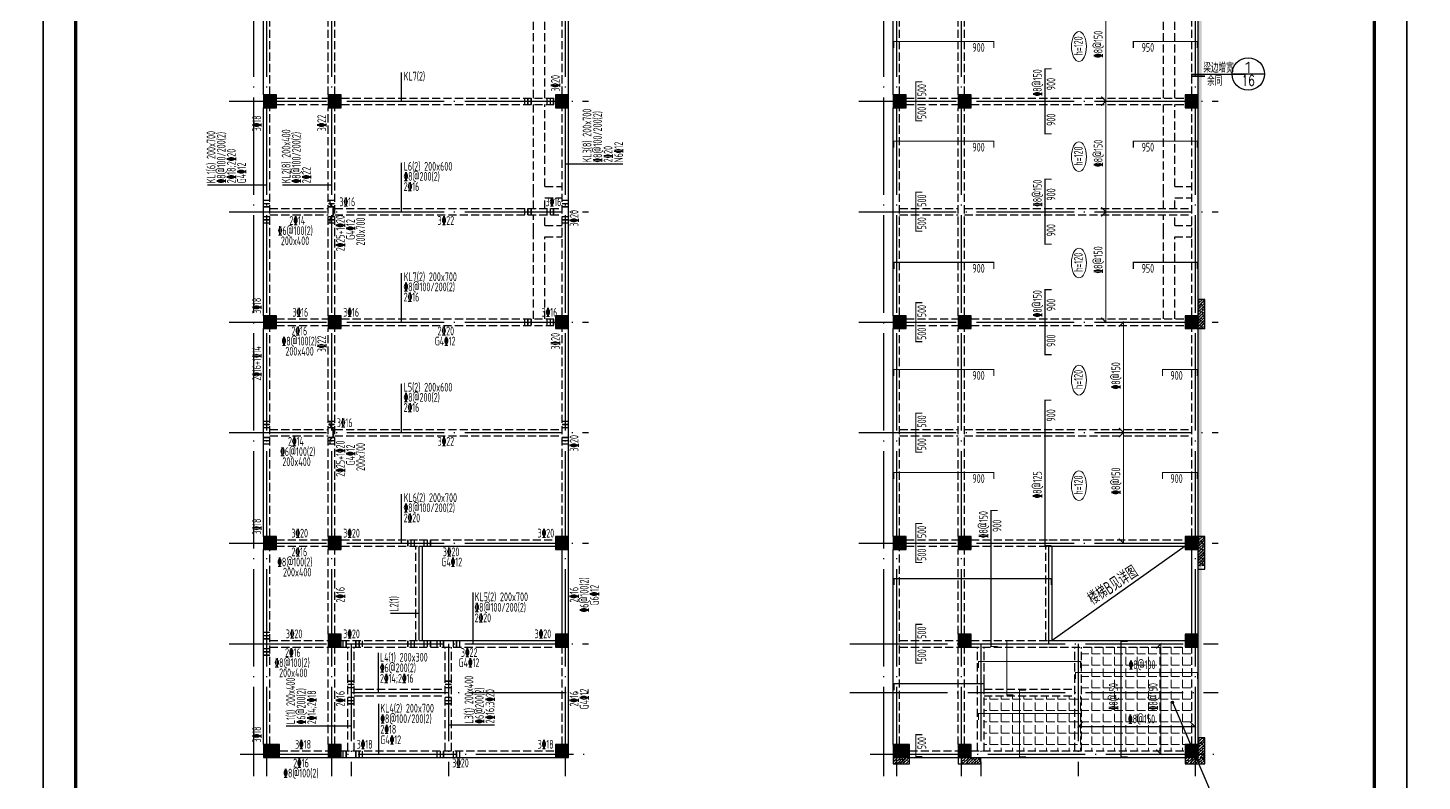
# Model space of a CAD drawing. Extents: x 2506385 to 2810062, y -487803 to -193521.
# Drawn here: x 2683587 to 2726537, y -425201 to -402015 of the extents above; entities that cross this region are included whole.
import ezdxf
from ezdxf.enums import TextEntityAlignment as Align

# ---------------------------------------------------------------- set-up
doc = ezdxf.new("R2010")
doc.units = 0
doc.header["$LTSCALE"] = 1000
doc.header["$MEASUREMENT"] = 0
doc.linetypes.add('DASH', pattern=[0.35, 0.25, -0.1])
doc.linetypes.add('DOTE', pattern=[2.42, 2, -0.2, 0.02, -0.2])
for name, color, linetype in [('$dl$', 255, 'Continuous'), ('DIM_IDEN', 3, 'Continuous'), ('DOTE', 252, 'DOTE'), ('PUB_TITLE', 4, 'Continuous'), ('WALL', 30, 'Continuous'), ('文字', 7, 'Continuous'), ('柱', 2, 'Continuous'), ('柱涂实', 54, 'Continuous'), ('梁', 4, 'Continuous'), ('梁原位标注', 7, 'Continuous'), ('梁原位标注竖向', 7, 'Continuous'), ('梁虚线', 134, 'DASH'), ('梁集中标注', 2, 'Continuous'), ('梁集中标注竖向', 2, 'Continuous'), ('楼板正筋文字', 7, 'Continuous'), ('楼板正筋钢筋', 24, 'Continuous'), ('楼板负筋文字', 7, 'Continuous'), ('楼板负筋标注', 94, 'Continuous'), ('楼板负筋钢筋', 1, 'Continuous'), ('次梁吊筋', 1, 'Continuous'), ('次梁箍筋', 1, 'Continuous'), ('零厚板', 7, 'Continuous')]:
    doc.layers.add(name, color=color, linetype=linetype)
doc.layers.add('Z-详图标注', color=3, linetype='Continuous', lineweight=18)
doc.layers.add('查找字符', color=1, linetype='ByLayer', lineweight=18)
doc.styles.add('_TCH_LABEL', font='COMPLEX', dxfattribs={"bigfont": 'GBCBIG'})
doc.styles.get("Standard").update_dxf_attribs({"font": 'TSSDENG', "width": 0.7, "bigfont": 'TSSDCHN'})
doc.styles.add('tssd', font='tssdeng.shx', dxfattribs={"width": 0.7, "height": 3, "bigfont": '1hztxt.shx'})

msp = doc.modelspace()

# ---------------------------------------------------------------- hatches: boundary and pattern name
at = {"layer": '$dl$'}
h = msp.add_hatch(color=256, dxfattribs=at)
edge = h.paths.add_edge_path()
edge.add_arc((2718843.5, -422775), 38.3, 0, 360)
at = {"layer": 'Z-详图标注'}
h = msp.add_hatch(dxfattribs=at)
h.set_pattern_fill('钢筋混凝土', color=252, scale=25)
h.set_pattern_definition([(45, (-22284.757, 0), (-44.1941738, 44.1941738), []), (50, (-22284.76, 0), (179.315046, -15.688034), [18.75, -206.25]), (355, (-22284.76, 0), (-34.687833, 188.048033), [15, -165]), (100.4514, (-22269.81, -1.3), (144.627345, 172.359886), [15.935047, -175.285528]), (46.1842, (-22284.76, 50), (266.810262, -41.379754), [28.125, -309.375]), (96.6356, (-22262.52, 46.55), (233.665676, 243.529468), [23.902572, -262.92825]), (351.1842, (-22284.76, 50), (233.665486, 243.52965), [22.5, -247.5]), (21, (-22259.76, 37.5), (149.226763, -100.654723), [18.75, -206.25]), (326, (-22259.76, 37.5), (60.828833, 181.287511), [15, -165]), (71.4514, (-22247.32, 29.11), (210.055657, 80.632624), [15.935047, -175.285528]), (37.5, (-22284.757, 0), (3.0399638, 83.2234635), [0, -163, 0, -167.5, 0, -165.625]), (7.5, (-22284.76, 0), (65.7673844, 98.602928), [0, -95.5, 0, -159.25, 0, -63.125]), (327.5, (-22340.507, 0), (133.455609, -5.638718), [0, -62.5, 0, -195, 0, -258.75]), (317.5, (-22365.51, 0), (145.7965423, 25.0262456), [0, -81.25, 0, -129.5, 0, -183.75])])
h.paths.add_polyline_path([(2710241.4, -424673.2), (2710741.4, -424673.2), (2710741.4, -424473.2), (2710241.4, -424473.2)])
at = {"layer": '查找字符', "linetype": 'ByBlock'}
h = msp.add_hatch(dxfattribs=at)
h.set_pattern_fill('钢筋混凝土', color=252, scale=25)
h.set_pattern_definition([(45, (0, 0), (-44.1941738, 44.1941738), []), (50, (0, 0), (179.315046, -15.688034), [18.75, -206.25]), (355, (0, 0), (-34.687833, 188.048033), [15, -165]), (100.4514, (14.94, -1.3), (144.627345, 172.359886), [15.935047, -175.285528]), (46.1842, (0, 50), (266.810262, -41.379754), [28.125, -309.375]), (96.6356, (22.23, 46.55), (233.665676, 243.529468), [23.902572, -262.92825]), (351.1842, (0, 50), (233.665486, 243.52965), [22.5, -247.5]), (21, (25, 37.5), (149.226763, -100.654723), [18.75, -206.25]), (326, (25, 37.5), (60.828833, 181.287511), [15, -165]), (71.4514, (37.44, 29.11), (210.055657, 80.632624), [15.935047, -175.285528]), (37.5, (0, 0), (3.0399638, 83.2234635), [0, -163, 0, -167.5, 0, -165.625]), (7.5, (0, 0), (65.7673844, 98.602928), [0, -95.5, 0, -159.25, 0, -63.125]), (327.5, (-55.75, 0), (133.455609, -5.638718), [0, -62.5, 0, -195, 0, -258.75]), (317.5, (-80.75, 0), (145.7965423, 25.0262456), [0, -81.25, 0, -129.5, 0, -183.75])])
h.paths.add_polyline_path([(2719641.4, -423873.2), (2719741.4, -423873.2), (2719741.4, -388123.2), (2719641.4, -388123.2)])
h = msp.add_hatch(dxfattribs=at)
h.set_pattern_fill('钢筋混凝土', color=252, scale=25)
h.set_pattern_definition([(45, (41521.187, -23400), (-44.1941738, 44.1941738), []), (50, (41521.19, -23400), (179.315046, -15.688034), [18.75, -206.25]), (355, (41521.19, -23400), (-34.687833, 188.048033), [15, -165]), (100.4514, (41536.13, -23401.31), (144.627345, 172.359886), [15.935047, -175.285528]), (46.1842, (41521.19, -23350), (266.810262, -41.379754), [28.125, -309.375]), (96.6356, (41543.42, -23353.45), (233.665676, 243.529468), [23.902572, -262.92825]), (351.1842, (41521.2, -23350), (233.665486, 243.52965), [22.5, -247.5]), (21, (41546.19, -23362.5), (149.226763, -100.654723), [18.75, -206.25]), (326, (41546.19, -23362.5), (60.828833, 181.287511), [15, -165]), (71.4514, (41558.62, -23370.89), (210.055657, 80.632624), [15.935047, -175.285528]), (37.5, (41521.19, -23400), (3.0399638, 83.2234635), [0, -163, 0, -167.5, 0, -165.625]), (7.5, (41521.19, -23400), (65.7673844, 98.602928), [0, -95.5, 0, -159.25, 0, -63.125]), (327.5, (41465.44, -23400), (133.455609, -5.638718), [0, -62.5, 0, -195, 0, -258.75]), (317.5, (41440.44, -23400), (145.7965423, 25.0262456), [0, -81.25, 0, -129.5, 0, -183.75])])
h.paths.add_polyline_path([(2719641.4, -411273.2), (2719841.4, -411273.2), (2719841.4, -410373.2), (2719641.4, -410373.2)])
h = msp.add_hatch(dxfattribs=at)
h.set_pattern_fill('钢筋混凝土', color=252, scale=25)
h.set_pattern_definition([(45, (41521.187, -30700), (-44.1941738, 44.1941738), []), (50, (41521.19, -30700), (179.315046, -15.688034), [18.75, -206.25]), (355, (41521.19, -30700), (-34.687833, 188.048033), [15, -165]), (100.4514, (41536.13, -30701.31), (144.627345, 172.359886), [15.935047, -175.285528]), (46.1842, (41521.19, -30650), (266.810262, -41.379754), [28.125, -309.375]), (96.6356, (41543.42, -30653.45), (233.665676, 243.529468), [23.902572, -262.92825]), (351.1842, (41521.2, -30650), (233.665486, 243.52965), [22.5, -247.5]), (21, (41546.19, -30662.5), (149.226763, -100.654723), [18.75, -206.25]), (326, (41546.19, -30662.5), (60.828833, 181.287511), [15, -165]), (71.4514, (41558.62, -30670.89), (210.055657, 80.632624), [15.935047, -175.285528]), (37.5, (41521.19, -30700), (3.0399638, 83.2234635), [0, -163, 0, -167.5, 0, -165.625]), (7.5, (41521.19, -30700), (65.7673844, 98.602928), [0, -95.5, 0, -159.25, 0, -63.125]), (327.5, (41465.44, -30700), (133.455609, -5.638718), [0, -62.5, 0, -195, 0, -258.75]), (317.5, (41440.44, -30700), (145.7965423, 25.0262456), [0, -81.25, 0, -129.5, 0, -183.75])])
h.paths.add_polyline_path([(2719641.4, -418573.2), (2719841.4, -418573.2), (2719841.4, -417673.2), (2719641.4, -417673.2)])
at = {"layer": '查找字符'}
h = msp.add_hatch(dxfattribs=at)
h.set_pattern_fill('ANGLE', color=252, scale=100, style=0)
h.set_pattern_definition([(0, (61715.24, 74300), (0, 349.25), [254, -95.25]), (90, (61715.24, 74300), (-349.25, 2e-14), [254, -95.25])])
h.paths.add_polyline_path([(2716041.4, -421073.2), (2716041.4, -422573.2), (2713041.4, -422573.2), (2713041.4, -424273.2), (2719441.4, -424273.2), (2719441.4, -421073.2)])
at = {"layer": '查找字符', "linetype": 'ByBlock'}
h = msp.add_hatch(dxfattribs=at)
h.set_pattern_fill('钢筋混凝土', color=252, scale=25)
h.set_pattern_definition([(45, (41521.187, -36900), (-44.1941738, 44.1941738), []), (50, (41521.19, -36900), (179.315046, -15.688034), [18.75, -206.25]), (355, (41521.19, -36900), (-34.687833, 188.048033), [15, -165]), (100.4514, (41536.13, -36901.31), (144.627345, 172.359886), [15.935047, -175.285528]), (46.1842, (41521.19, -36850), (266.810262, -41.379754), [28.125, -309.375]), (96.6356, (41543.42, -36853.45), (233.665676, 243.529468), [23.902572, -262.92825]), (351.1842, (41521.2, -36850), (233.665486, 243.52965), [22.5, -247.5]), (21, (41546.19, -36862.5), (149.226763, -100.654723), [18.75, -206.25]), (326, (41546.19, -36862.5), (60.828833, 181.287511), [15, -165]), (71.4514, (41558.62, -36870.89), (210.055657, 80.632624), [15.935047, -175.285528]), (37.5, (41521.19, -36900), (3.0399638, 83.2234635), [0, -163, 0, -167.5, 0, -165.625]), (7.5, (41521.19, -36900), (65.7673844, 98.602928), [0, -95.5, 0, -159.25, 0, -63.125]), (327.5, (41465.44, -36900), (133.455609, -5.638718), [0, -62.5, 0, -195, 0, -258.75]), (317.5, (41440.44, -36900), (145.7965423, 25.0262456), [0, -81.25, 0, -129.5, 0, -183.75])])
h.paths.add_polyline_path([(2719641.4, -424473.2), (2719841.4, -424473.2), (2719841.4, -423873.2), (2719641.4, -423873.2)])
h = msp.add_hatch(dxfattribs=at)
h.set_pattern_fill('钢筋混凝土', color=252, scale=25)
h.set_pattern_definition([(45, (34621.287, 0), (-44.1941738, 44.1941738), []), (50, (34621.29, 0), (179.315046, -15.688034), [18.75, -206.25]), (355, (34621.29, 0), (-34.687833, 188.048033), [15, -165]), (100.4514, (34636.23, -1.3), (144.627345, 172.359886), [15.935047, -175.285528]), (46.1842, (34621.29, 50), (266.810262, -41.379754), [28.125, -309.375]), (96.6356, (34643.52, 46.55), (233.665676, 243.529468), [23.902572, -262.92825]), (351.1842, (34621.3, 50), (233.665486, 243.52965), [22.5, -247.5]), (21, (34646.29, 37.5), (149.226763, -100.654723), [18.75, -206.25]), (326, (34646.29, 37.5), (60.828833, 181.287511), [15, -165]), (71.4514, (34658.72, 29.11), (210.055657, 80.632624), [15.935047, -175.285528]), (37.5, (34621.29, 0), (3.0399638, 83.2234635), [0, -163, 0, -167.5, 0, -165.625]), (7.5, (34621.29, 0), (65.7673844, 98.602928), [0, -95.5, 0, -159.25, 0, -63.125]), (327.5, (34565.54, 0), (133.455609, -5.638718), [0, -62.5, 0, -195, 0, -258.75]), (317.5, (34540.54, 0), (145.7965423, 25.0262456), [0, -81.25, 0, -129.5, 0, -183.75])])
h.paths.add_polyline_path([(2712341.5, -424673.2), (2712941.5, -424673.2), (2712941.5, -424473.2), (2712341.5, -424473.2)])
h = msp.add_hatch(dxfattribs=at)
h.set_pattern_fill('钢筋混凝土', color=252, scale=25)
h.set_pattern_definition([(45, (41521.187, 0), (-44.1941738, 44.1941738), []), (50, (41521.19, 0), (179.315046, -15.688034), [18.75, -206.25]), (355, (41521.19, 0), (-34.687833, 188.048033), [15, -165]), (100.4514, (41536.13, -1.3), (144.627345, 172.359886), [15.935047, -175.285528]), (46.1842, (41521.19, 50), (266.810262, -41.379754), [28.125, -309.375]), (96.6356, (41543.42, 46.55), (233.665676, 243.529468), [23.902572, -262.92825]), (351.1842, (41521.2, 50), (233.665486, 243.52965), [22.5, -247.5]), (21, (41546.19, 37.5), (149.226763, -100.654723), [18.75, -206.25]), (326, (41546.19, 37.5), (60.828833, 181.287511), [15, -165]), (71.4514, (41558.62, 29.11), (210.055657, 80.632624), [15.935047, -175.285528]), (37.5, (41521.19, 0), (3.0399638, 83.2234635), [0, -163, 0, -167.5, 0, -165.625]), (7.5, (41521.19, 0), (65.7673844, 98.602928), [0, -95.5, 0, -159.25, 0, -63.125]), (327.5, (41465.44, 0), (133.455609, -5.638718), [0, -62.5, 0, -195, 0, -258.75]), (317.5, (41440.44, 0), (145.7965423, 25.0262456), [0, -81.25, 0, -129.5, 0, -183.75])])
h.paths.add_polyline_path([(2719241.4, -424673.2), (2719841.4, -424673.2), (2719841.4, -424473.2), (2719241.4, -424473.2)])

# ---------------------------------------------------------------- linework, layer by layer
at = {"layer": '$dl$'}
msp.add_line((2718843.5, -422775), (2720161.8, -425855.6), dxfattribs=at)
msp.add_circle((2718843.5, -422775), 38.3, dxfattribs=at)
at = {"layer": 'DIM_IDEN', "linetype": 'ByBlock'}
for p, q in [((2719424.7, -403433.7), (2721098.5, -403433.7)), ((2721680.6, -403433.7), (2720680.6, -403433.7))]:
    msp.add_line(p, q, dxfattribs=at)
at = {"layer": 'DIM_IDEN', "linetype": 'ByBlock', "const_width": 50}
msp.add_lwpolyline([(2719431.4, -403502.9), (2719849.2, -403502.9)], dxfattribs=at)
at = {"layer": 'DIM_IDEN', "linetype": 'ByBlock'}
msp.add_circle((2721180.6, -403433.7), 500, dxfattribs=at)
at = {"layer": 'DOTE', "ltscale": 1.5}
for p, q in [((2690541, -382373.2), (2690541, -425046)), ((2690941, -382373.2), (2690941, -425046)), ((2692941, -382373.2), (2692941, -425046)), ((2700141, -382373.2), (2700141, -425046)), ((2709941.4, -382373.2), (2709941.4, -425046)), ((2710341.4, -382373.2), (2710341.4, -425046)), ((2712341.4, -382373.2), (2712341.4, -425046)), ((2719541.4, -382373.2), (2719541.4, -425046)), ((2689783.3, -404273.2), (2700855.4, -404273.2)), ((2709183.8, -404273.2), (2720255.9, -404273.2)), ((2689783.3, -407673.2), (2700855.4, -407673.2)), ((2709183.8, -407673.2), (2720255.9, -407673.2)), ((2689783.3, -411073.2), (2700855.4, -411073.2)), ((2709183.8, -411073.2), (2720255.9, -411073.2)), ((2689783.3, -414473.2), (2700855.4, -414473.2)), ((2709183.8, -414473.2), (2720255.9, -414473.2)), ((2689783.3, -417873.2), (2700855.4, -417873.2)), ((2709183.8, -417873.2), (2720255.9, -417873.2)), ((2715041.4, -420973.2), (2715041.4, -417873.2)), ((2695641, -420873.2), (2695641, -417973.2)), ((2689783.3, -420973.2), (2700855.4, -420973.2)), ((2693541, -420973.2), (2693541, -425046)), ((2696541, -420973.2), (2696541, -425046)), ((2708910.9, -420973.2), (2720255.9, -420973.2)), ((2712941.4, -420973.2), (2712941.4, -425046)), ((2715941.4, -420973.2), (2715941.4, -425046)), ((2693541, -422473.2), (2700855.4, -422473.2)), ((2708910.9, -422473.2), (2720255.9, -422473.2)), ((2690130.2, -424373.2), (2700855.4, -424373.2)), ((2709530.6, -424373.2), (2720255.9, -424373.2))]:
    msp.add_line(p, q, dxfattribs=at)
at = {"layer": 'PUB_TITLE', "linetype": 'ByBlock'}
for points in [[(2642061.7, -375738.7), (2642061.7, -450038.7), (2684061.7, -450038.7), (2684061.7, -375738.7)], [(2684061.7, -375738.7), (2684061.7, -450038.7), (2726061.7, -450038.7), (2726061.7, -375738.7)], [(2726061.7, -375738.7), (2726061.7, -450038.7), (2768061.7, -450038.7), (2768061.7, -375738.7)]]:
    msp.add_lwpolyline(points, close=True, dxfattribs=at)
at = {"layer": 'PUB_TITLE', "linetype": 'ByBlock', "const_width": 100}
msp.add_lwpolyline([(2685061.7, -378238.7), (2685061.7, -449038.7), (2725061.7, -449038.7), (2725061.7, -378238.7)], close=True, dxfattribs=at)
at = {"layer": 'WALL', "linetype": 'ByBlock'}
for points in [[(2719641.4, -411273.2), (2719841.4, -411273.2), (2719841.4, -410373.2), (2719641.4, -410373.2)], [(2719641.4, -418673.2), (2719841.4, -418673.2), (2719841.4, -417673.2), (2719641.4, -417673.2)], [(2719241.4, -424473.2), (2719241.4, -424673.2), (2719841.4, -424673.2), (2719841.4, -423873.2), (2719641.4, -423873.2)], [(2710241.4, -424473.2), (2710241.4, -424673.2), (2710741.4, -424673.2), (2710741.4, -424473.2)], [(2712241.4, -424473.2), (2712241.4, -424673.2), (2712941.5, -424673.2), (2712941.5, -424473.2)]]:
    msp.add_lwpolyline(points, dxfattribs=at)
at = {"layer": '查找字符', "color": 2}
for centre in [(2715964.5, -402590.1), (2715964.5, -405979), (2715964.5, -409251.8), (2715964.5, -412856.6), (2715964.5, -416106.7)]:
    msp.add_ellipse(centre, major_axis=(0, 460.2), ratio=0.5021207, dxfattribs=at)
at = {"layer": '柱'}
for points in [[(2691241, -404473.2), (2691241, -404073.2), (2690841, -404073.2), (2690841, -404473.2)], [(2693241, -404473.2), (2693241, -404073.2), (2692841, -404073.2), (2692841, -404473.2)], [(2700241, -404473.2), (2700241, -404073.2), (2699841, -404073.2), (2699841, -404473.2)], [(2710641.4, -404473.2), (2710641.4, -404073.2), (2710241.4, -404073.2), (2710241.4, -404473.2)], [(2712641.4, -404473.2), (2712641.4, -404073.2), (2712241.4, -404073.2), (2712241.4, -404473.2)], [(2719641.4, -404473.2), (2719641.4, -404073.2), (2719241.4, -404073.2), (2719241.4, -404473.2)], [(2691241, -411273.2), (2691241, -410873.2), (2690841, -410873.2), (2690841, -411273.2)], [(2693241, -411273.2), (2693241, -410873.2), (2692841, -410873.2), (2692841, -411273.2)], [(2700241, -411273.2), (2700241, -410873.2), (2699841, -410873.2), (2699841, -411273.2)], [(2710641.4, -411273.2), (2710641.4, -410873.2), (2710241.4, -410873.2), (2710241.4, -411273.2)], [(2712641.4, -411273.2), (2712641.4, -410873.2), (2712241.4, -410873.2), (2712241.4, -411273.2)], [(2719641.4, -411273.2), (2719641.4, -410873.2), (2719241.4, -410873.2), (2719241.4, -411273.2)], [(2691241, -418073.2), (2691241, -417673.2), (2690841, -417673.2), (2690841, -418073.2)], [(2693241, -418073.2), (2693241, -417673.2), (2692841, -417673.2), (2692841, -418073.2)], [(2700241, -418073.2), (2700241, -417673.2), (2699841, -417673.2), (2699841, -418073.2)], [(2710641.4, -418073.2), (2710641.4, -417673.2), (2710241.4, -417673.2), (2710241.4, -418073.2)], [(2712641.4, -418073.2), (2712641.4, -417673.2), (2712241.4, -417673.2), (2712241.4, -418073.2)], [(2719641.4, -418073.2), (2719641.4, -417673.2), (2719241.4, -417673.2), (2719241.4, -418073.2)], [(2693241, -421073.2), (2693241, -420673.2), (2692841, -420673.2), (2692841, -421073.2)], [(2700241, -421073.2), (2700241, -420673.2), (2699841, -420673.2), (2699841, -421073.2)], [(2712641.4, -421073.2), (2712641.4, -420673.2), (2712241.4, -420673.2), (2712241.4, -421073.2)], [(2719641.4, -421073.2), (2719641.4, -420673.2), (2719241.4, -420673.2), (2719241.4, -421073.2)], [(2691341, -424473.2), (2691341, -424073.2), (2690841, -424073.2), (2690841, -424473.2)], [(2693241, -424473.2), (2693241, -424073.2), (2692841, -424073.2), (2692841, -424473.2)], [(2700241, -424473.2), (2700241, -424073.2), (2699841, -424073.2), (2699841, -424473.2)], [(2710741.4, -424473.2), (2710741.4, -424073.2), (2710241.4, -424073.2), (2710241.4, -424473.2)], [(2712641.4, -424473.2), (2712641.4, -424073.2), (2712241.4, -424073.2), (2712241.4, -424473.2)], [(2719641.4, -424473.2), (2719641.4, -424073.2), (2719241.4, -424073.2), (2719241.4, -424473.2)]]:
    msp.add_lwpolyline(points, close=True, dxfattribs=at)
at = {"layer": '柱涂实'}
for points in [[(2691241, -404473.2), (2691241, -404073.2), (2690841, -404473.2), (2690841, -404073.2)], [(2693241, -404473.2), (2693241, -404073.2), (2692841, -404473.2), (2692841, -404073.2)], [(2700241, -404473.2), (2700241, -404073.2), (2699841, -404473.2), (2699841, -404073.2)], [(2710641.4, -404473.2), (2710641.4, -404073.2), (2710241.4, -404473.2), (2710241.4, -404073.2)], [(2712641.4, -404473.2), (2712641.4, -404073.2), (2712241.4, -404473.2), (2712241.4, -404073.2)], [(2719641.4, -404473.2), (2719641.4, -404073.2), (2719241.4, -404473.2), (2719241.4, -404073.2)], [(2691241, -411273.2), (2691241, -410873.2), (2690841, -411273.2), (2690841, -410873.2)], [(2693241, -411273.2), (2693241, -410873.2), (2692841, -411273.2), (2692841, -410873.2)], [(2700241, -411273.2), (2700241, -410873.2), (2699841, -411273.2), (2699841, -410873.2)], [(2710641.4, -411273.2), (2710641.4, -410873.2), (2710241.4, -411273.2), (2710241.4, -410873.2)], [(2712641.4, -411273.2), (2712641.4, -410873.2), (2712241.4, -411273.2), (2712241.4, -410873.2)], [(2719641.4, -411273.2), (2719641.4, -410873.2), (2719241.4, -411273.2), (2719241.4, -410873.2)], [(2691241, -418073.2), (2691241, -417673.2), (2690841, -418073.2), (2690841, -417673.2)], [(2693241, -418073.2), (2693241, -417673.2), (2692841, -418073.2), (2692841, -417673.2)], [(2700241, -418073.2), (2700241, -417673.2), (2699841, -418073.2), (2699841, -417673.2)], [(2710641.4, -418073.2), (2710641.4, -417673.2), (2710241.4, -418073.2), (2710241.4, -417673.2)], [(2712641.4, -418073.2), (2712641.4, -417673.2), (2712241.4, -418073.2), (2712241.4, -417673.2)], [(2719641.4, -418073.2), (2719641.4, -417673.2), (2719241.4, -418073.2), (2719241.4, -417673.2)], [(2693241, -421073.2), (2693241, -420673.2), (2692841, -421073.2), (2692841, -420673.2)], [(2700241, -421073.2), (2700241, -420673.2), (2699841, -421073.2), (2699841, -420673.2)], [(2712641.4, -421073.2), (2712641.4, -420673.2), (2712241.4, -421073.2), (2712241.4, -420673.2)], [(2719641.4, -421073.2), (2719641.4, -420673.2), (2719241.4, -421073.2), (2719241.4, -420673.2)], [(2691341, -424473.2), (2691341, -424073.2), (2690841, -424473.2), (2690841, -424073.2)], [(2693241, -424473.2), (2693241, -424073.2), (2692841, -424473.2), (2692841, -424073.2)], [(2700241, -424473.2), (2700241, -424073.2), (2699841, -424473.2), (2699841, -424073.2)], [(2710741.4, -424473.2), (2710741.4, -424073.2), (2710241.4, -424473.2), (2710241.4, -424073.2)], [(2712641.4, -424473.2), (2712641.4, -424073.2), (2712241.4, -424473.2), (2712241.4, -424073.2)], [(2719641.4, -424473.2), (2719641.4, -424073.2), (2719241.4, -424473.2), (2719241.4, -424073.2)]]:
    msp.add_solid(points, dxfattribs=at)
at = {"layer": '梁'}
for p, q in [((2690841, -404073.2), (2690841, -397673.2)), ((2700241, -404073.2), (2700241, -397673.2)), ((2710241.4, -404073.2), (2710241.4, -397673.2)), ((2719641.4, -404073.2), (2719641.4, -397673.2)), ((2690841, -410873.2), (2690841, -404473.2)), ((2700241, -410873.2), (2700241, -404473.2)), ((2710241.4, -410873.2), (2710241.4, -404473.2)), ((2719641.4, -410873.2), (2719641.4, -404473.2)), ((2690841, -417673.2), (2690841, -411273.2)), ((2700241, -417673.2), (2700241, -411273.2)), ((2710241.4, -417673.2), (2710241.4, -411273.2)), ((2719641.4, -417673.2), (2719641.4, -411273.2)), ((2690841, -424073.2), (2690841, -418073.2)), ((2695641, -417973.2), (2699841, -417973.2)), ((2695741, -420873.2), (2695741, -417973.2)), ((2700041, -420673.2), (2700041, -418073.2)), ((2700241, -420673.2), (2700241, -418073.2)), ((2710241.4, -424073.2), (2710241.4, -418073.2)), ((2715041.4, -417973.2), (2719241.4, -417973.2)), ((2715141.4, -420873.2), (2715141.4, -417973.2)), ((2719441.4, -420673.2), (2719441.4, -418073.2)), ((2719641.4, -420673.2), (2719641.4, -418073.2)), ((2695641, -420873.2), (2699841, -420873.2)), ((2715041.4, -420873.2), (2719241.4, -420873.2)), ((2700241, -424073.2), (2700241, -421073.2)), ((2719641.4, -424073.2), (2719641.4, -421073.2)), ((2691341, -424473.2), (2692841, -424473.2)), ((2693241, -424473.2), (2699841, -424473.2)), ((2710741.4, -424473.2), (2712241.4, -424473.2)), ((2712641.4, -424473.2), (2719241.4, -424473.2))]:
    msp.add_line(p, q, dxfattribs=at)
at = {"layer": '梁虚线'}
for p, q in [((2691041, -404073.2), (2691041, -397673.2)), ((2692841, -404073.2), (2692841, -397673.2)), ((2693041, -404073.2), (2693041, -397673.2)), ((2700041, -404073.2), (2700041, -397673.2)), ((2710441.4, -404073.2), (2710441.4, -397673.2)), ((2712241.4, -404073.2), (2712241.4, -397673.2)), ((2712441.4, -404073.2), (2712441.4, -397673.2)), ((2719441.4, -404073.2), (2719441.4, -397673.2)), ((2691041, -410873.2), (2691041, -404473.2)), ((2691241, -404173.2), (2692841, -404173.2)), ((2691241, -404373.2), (2692841, -404373.2)), ((2692841, -410873.2), (2692841, -404473.2)), ((2693041, -410873.2), (2693041, -404473.2)), ((2693241, -404173.2), (2699841, -404173.2)), ((2693241, -404373.2), (2699841, -404373.2)), ((2700041, -410873.2), (2700041, -404473.2)), ((2710441.4, -410873.2), (2710441.4, -404473.2)), ((2710641.4, -404173.2), (2712241.4, -404173.2)), ((2710641.4, -404373.2), (2712241.4, -404373.2)), ((2712241.4, -410873.2), (2712241.4, -404473.2)), ((2712441.4, -410873.2), (2712441.4, -404473.2)), ((2712641.4, -404173.2), (2719241.4, -404173.2)), ((2712641.4, -404373.2), (2719241.4, -404373.2)), ((2719441.4, -410873.2), (2719441.4, -404473.2)), ((2691041, -407573.2), (2692841, -407573.2)), ((2693041, -407573.2), (2700041, -407573.2)), ((2710441.4, -407573.2), (2712241.4, -407573.2)), ((2712441.4, -407573.2), (2719441.4, -407573.2)), ((2691041, -407773.2), (2692841, -407773.2)), ((2693041, -407773.2), (2700041, -407773.2)), ((2710441.4, -407773.2), (2712241.4, -407773.2)), ((2712441.4, -407773.2), (2719441.4, -407773.2)), ((2691241, -410973.2), (2692841, -410973.2)), ((2693241, -410973.2), (2699841, -410973.2)), ((2710641.4, -410973.2), (2712241.4, -410973.2)), ((2712641.4, -410973.2), (2719241.4, -410973.2)), ((2691041, -417673.2), (2691041, -411273.2)), ((2691241, -411173.2), (2692841, -411173.2)), ((2692841, -417673.2), (2692841, -411273.2)), ((2693041, -417673.2), (2693041, -411273.2)), ((2693241, -411173.2), (2699841, -411173.2)), ((2700041, -417673.2), (2700041, -411273.2)), ((2710441.4, -417673.2), (2710441.4, -411273.2)), ((2710641.4, -411173.2), (2712241.4, -411173.2)), ((2712241.4, -417673.2), (2712241.4, -411273.2)), ((2712441.4, -417673.2), (2712441.4, -411273.2)), ((2712641.4, -411173.2), (2719241.4, -411173.2)), ((2719441.4, -417673.2), (2719441.4, -411273.2)), ((2691041, -414373.2), (2692841, -414373.2)), ((2693041, -414373.2), (2700041, -414373.2)), ((2710441.4, -414373.2), (2712241.4, -414373.2)), ((2712441.4, -414373.2), (2719441.4, -414373.2)), ((2691041, -414573.2), (2692841, -414573.2)), ((2693041, -414573.2), (2700041, -414573.2)), ((2710441.4, -414573.2), (2712241.4, -414573.2)), ((2712441.4, -414573.2), (2719441.4, -414573.2)), ((2691241, -417773.2), (2692841, -417773.2)), ((2693241, -417773.2), (2695641, -417773.2)), ((2695641, -417773.2), (2699841, -417773.2)), ((2710641.4, -417773.2), (2712241.4, -417773.2)), ((2712641.4, -417773.2), (2715041.4, -417773.2)), ((2715041.4, -417773.2), (2719241.4, -417773.2)), ((2691041, -424073.2), (2691041, -418073.2)), ((2691241, -417973.2), (2692841, -417973.2)), ((2692841, -420673.2), (2692841, -418073.2)), ((2693041, -420673.2), (2693041, -418073.2)), ((2693241, -417973.2), (2695641, -417973.2)), ((2695541, -420873.2), (2695541, -417973.2)), ((2710441.4, -424073.2), (2710441.4, -418073.2)), ((2710641.4, -417973.2), (2712241.4, -417973.2)), ((2712241.4, -420673.2), (2712241.4, -418073.2)), ((2712441.4, -420673.2), (2712441.4, -418073.2)), ((2712641.4, -417973.2), (2715041.4, -417973.2)), ((2714941.4, -420873.2), (2714941.4, -417973.2)), ((2691041, -420873.2), (2692841, -420873.2)), ((2693241, -420873.2), (2695641, -420873.2)), ((2710441.4, -420873.2), (2712241.4, -420873.2)), ((2712641.4, -420873.2), (2715041.4, -420873.2)), ((2691041, -421073.2), (2692841, -421073.2)), ((2692841, -424073.2), (2692841, -421073.2)), ((2693041, -424073.2), (2693041, -421073.2)), ((2693241, -421073.2), (2695641, -421073.2)), ((2693441, -424273.2), (2693441, -421073.2)), ((2693641, -424273.2), (2693641, -421073.2)), ((2695641, -421073.2), (2699841, -421073.2)), ((2696441, -424273.2), (2696441, -421073.2)), ((2696641, -424273.2), (2696641, -421073.2)), ((2700041, -424073.2), (2700041, -421073.2)), ((2710441.4, -421073.2), (2712241.4, -421073.2)), ((2712241.4, -424073.2), (2712241.4, -421073.2)), ((2712441.4, -424073.2), (2712441.4, -421073.2)), ((2712641.4, -421073.2), (2715041.4, -421073.2)), ((2712841.4, -424273.2), (2712841.4, -421073.2)), ((2713041.4, -424273.2), (2713041.4, -421073.2)), ((2715041.4, -421073.2), (2719241.4, -421073.2)), ((2715841.4, -424273.2), (2715841.4, -421073.2)), ((2716041.4, -424273.2), (2716041.4, -421073.2)), ((2719441.4, -424073.2), (2719441.4, -421073.2)), ((2693641, -422373.2), (2696441, -422373.2)), ((2693641, -422573.2), (2696441, -422573.2)), ((2713041.4, -422373.2), (2715841.4, -422373.2)), ((2713041.4, -422573.2), (2715841.4, -422573.2)), ((2691341, -424273.2), (2692841, -424273.2)), ((2693241, -424273.2), (2699841, -424273.2)), ((2710741.4, -424273.2), (2712241.4, -424273.2)), ((2712641.4, -424273.2), (2719241.4, -424273.2))]:
    msp.add_line(p, q, dxfattribs=at)
at = {"layer": '梁虚线', "color": 5}
for p, q in [((2699166, -404173.2), (2699166, -401473.2)), ((2718566.4, -404173.2), (2718566.4, -401473.2)), ((2699516, -404173.2), (2699516, -401648.2)), ((2718916.4, -404173.2), (2718916.4, -401648.2)), ((2699166, -407073.2), (2699166, -404373.2)), ((2699516, -406898.2), (2699516, -404373.2)), ((2718566.4, -407073.2), (2718566.4, -404373.2)), ((2718916.4, -406898.2), (2718916.4, -404373.2)), ((2699166, -407573.2), (2699166, -407073.2)), ((2699516, -406898.2), (2700041, -406898.2)), ((2718566.4, -407573.2), (2718566.4, -407073.2)), ((2718916.4, -406898.2), (2719441.4, -406898.2)), ((2699516, -407573.2), (2699516, -407248.2)), ((2699516, -407248.2), (2700041, -407248.2)), ((2718916.4, -407573.2), (2718916.4, -407248.2)), ((2718916.4, -407248.2), (2719441.4, -407248.2)), ((2699166, -408273.2), (2699166, -407773.2)), ((2699516, -408098.2), (2699516, -407773.2)), ((2718566.4, -408273.2), (2718566.4, -407773.2)), ((2718916.4, -408098.2), (2718916.4, -407773.2)), ((2699166, -410973.2), (2699166, -408273.2)), ((2699516, -408098.2), (2700041, -408098.2)), ((2699516, -410973.2), (2699516, -408448.2)), ((2699516, -408448.2), (2700041, -408448.2)), ((2718566.4, -410973.2), (2718566.4, -408273.2)), ((2718916.4, -408098.2), (2719441.4, -408098.2)), ((2718916.4, -410973.2), (2718916.4, -408448.2)), ((2718916.4, -408448.2), (2719441.4, -408448.2))]:
    msp.add_line(p, q, dxfattribs=at)
at = {"layer": '梁集中标注'}
for p, q in [((2695101, -404273.2), (2695101, -403392)), ((2695101, -407673.2), (2695101, -406167)), ((2695101, -411073.2), (2695101, -409567)), ((2695101, -414473.2), (2695101, -412967)), ((2695101, -417873.2), (2695101, -416367)), ((2697295, -419392.3), (2697295, -420973.2)), ((2694379.4, -421254), (2694379.4, -422473.2)), ((2694391.9, -422821.8), (2694391.9, -424373.2))]:
    msp.add_line(p, q, dxfattribs=at)
at = {"layer": '梁集中标注竖向'}
for p, q in [((2701918.7, -406209.1), (2700141, -406209.1)), ((2690941, -406859.7), (2689122.2, -406859.7)), ((2692941, -406859.7), (2691434.7, -406859.7)), ((2695641, -420043.2), (2694759.7, -420043.2)), ((2697956, -423483.1), (2696541, -423483.1)), ((2691545, -423503.2), (2693541, -423503.2))]:
    msp.add_line(p, q, dxfattribs=at)
at = {"layer": '楼板正筋钢筋', "const_width": 35}
for points in [[(2716652, -404131.8), (2716793.4, -404273.2), (2716793.4, -400873.2), (2716652, -401014.6)], [(2716652, -407531.8), (2716793.4, -407673.2), (2716793.4, -404273.2), (2716652, -404414.6)], [(2716652, -410931.8), (2716793.4, -411073.2), (2716793.4, -407673.2), (2716652, -407814.6)], [(2717196, -414331.8), (2717337.4, -414473.2), (2717337.4, -411073.2), (2717196, -411214.6)], [(2717196, -417731.8), (2717337.4, -417873.2), (2717337.4, -414473.2), (2717196, -414614.6)], [(2718348, -424231.8), (2718489.4, -424373.2), (2718489.4, -420973.2), (2718348, -421114.6)], [(2716082.9, -423383.4), (2715941.4, -423524.9), (2719541.4, -423524.9), (2719400, -423383.4)]]:
    msp.add_lwpolyline(points, dxfattribs=at)
at = {"layer": '楼板负筋钢筋', "const_width": 35}
for points in [[(2710263.5, -402633.2), (2710263.5, -402433.2), (2713341.4, -402433.2), (2713341.4, -402633.2)], [(2717641.4, -402633.2), (2717641.4, -402433.2), (2719611.4, -402433.2), (2719611.4, -402633.2)], [(2715121.4, -405273.2), (2714921.4, -405273.2), (2714921.4, -403273.2), (2715121.4, -403273.2)], [(2711141.4, -404873.2), (2710941.4, -404873.2), (2710941.4, -403673.2), (2711141.4, -403673.2)], [(2710263.5, -405703.2), (2710263.5, -405503.2), (2713341.4, -405503.2), (2713341.4, -405703.2)], [(2717641.4, -405703.2), (2717641.4, -405503.2), (2719611.4, -405503.2), (2719611.4, -405703.2)], [(2715121.4, -408673.2), (2714921.4, -408673.2), (2714921.4, -406673.2), (2715121.4, -406673.2)], [(2711141.4, -408273.2), (2710941.4, -408273.2), (2710941.4, -407073.2), (2711141.4, -407073.2)], [(2710268.2, -409433.2), (2710268.2, -409233.2), (2713341.4, -409233.2), (2713341.4, -409433.2)], [(2717641.4, -409433.2), (2717641.4, -409233.2), (2719611.4, -409233.2), (2719611.4, -409433.2)], [(2715121.4, -412073.2), (2714921.4, -412073.2), (2714921.4, -410073.2), (2715121.4, -410073.2)], [(2711141.4, -411673.2), (2710941.4, -411673.2), (2710941.4, -410473.2), (2711141.4, -410473.2)], [(2710263.5, -412729.6), (2710263.5, -412529.6), (2713341.4, -412529.6), (2713341.4, -412729.6)], [(2718541.4, -412729.6), (2718541.4, -412529.6), (2719611.4, -412529.6), (2719611.4, -412729.6)], [(2715119, -417952.7), (2714919, -417952.7), (2714919, -413473.2), (2715119, -413473.2)], [(2711141.4, -415073.2), (2710941.4, -415073.2), (2710941.4, -413873.2), (2711141.4, -413873.2)], [(2710264.8, -415903.2), (2710264.8, -415703.2), (2713341.4, -415703.2), (2713341.4, -415903.2)], [(2718541.4, -415903.2), (2718541.4, -415703.2), (2719611.4, -415703.2), (2719611.4, -415903.2)], [(2713456.4, -421055.8), (2713256.4, -421055.8), (2713256.4, -416873.2), (2713456.4, -416873.2)], [(2711141.4, -418473.2), (2710941.4, -418473.2), (2710941.4, -417273.2), (2711141.4, -417273.2)], [(2710270.8, -419168.2), (2710270.8, -418968.2), (2715114.6, -418968.2), (2715114.6, -419168.2)], [(2711141.4, -421573.2), (2710941.4, -421573.2), (2710941.4, -420373.2), (2711141.4, -420373.2)], [(2713944.4, -422549), (2713744.4, -422549), (2713744.4, -420885.6), (2713944.4, -420885.6)], [(2717461.4, -424455), (2717261.4, -424455), (2717261.4, -420903.2), (2717461.4, -420903.2)], [(2712871.4, -421721.8), (2712871.4, -421521.8), (2716017.5, -421521.8), (2716017.5, -421721.8)], [(2710271.4, -422403.2), (2710271.4, -422203.2), (2713039.6, -422203.2), (2713039.6, -422403.2)], [(2715856.9, -422055.6), (2715856.9, -421855.6), (2719618.6, -421855.6), (2719618.6, -422055.6)], [(2714333.6, -424455), (2714133.6, -424455), (2714133.6, -422394.7), (2714333.6, -422394.7)], [(2712871.4, -423317.3), (2712871.4, -423117.3), (2716017.5, -423117.3), (2716017.5, -423317.3)], [(2711141.4, -424443.2), (2710941.4, -424443.2), (2710941.4, -423773.2), (2711141.4, -423773.2)]]:
    msp.add_lwpolyline(points, dxfattribs=at)
at = {"layer": '次梁吊筋', "const_width": 44.9}
for points in [[(2692891, -407448.2), (2692891, -407348.2)], [(2692991, -407548.2), (2692891, -407448.2)], [(2692991, -407798.2), (2692991, -407548.2)], [(2692891, -407898.2), (2692991, -407798.2)], [(2692891, -407998.2), (2692891, -407898.2)], [(2692891, -414248.2), (2692891, -414148.2)], [(2692991, -414348.2), (2692891, -414248.2)], [(2692991, -414598.2), (2692991, -414348.2)], [(2692891, -414698.2), (2692991, -414598.2)], [(2692891, -414798.2), (2692891, -414698.2)]]:
    msp.add_lwpolyline(points, dxfattribs=at)
at = {"layer": '次梁箍筋', "const_width": 44.9}
for points in [[(2698888.8, -404173.2), (2698888.8, -404373.2)], [(2698988.8, -404173.2), (2698988.8, -404373.2)], [(2699088.8, -404173.2), (2699088.8, -404373.2)], [(2699580, -404173.2), (2699580, -404373.2)], [(2699680, -404173.2), (2699680, -404373.2)], [(2699780, -404173.2), (2699780, -404373.2)], [(2690841, -407323.2), (2691041, -407323.2)], [(2690841, -407423.2), (2691041, -407423.2)], [(2690841, -407523.2), (2691041, -407523.2)], [(2692841, -407323.2), (2693041, -407323.2)], [(2692841, -407423.2), (2693041, -407423.2)], [(2692841, -407523.2), (2693041, -407523.2)], [(2698888.8, -407573.2), (2698888.8, -407773.2)], [(2698988.8, -407573.2), (2698988.8, -407773.2)], [(2699088.8, -407573.2), (2699088.8, -407773.2)], [(2699580, -407573.2), (2699580, -407773.2)], [(2699680, -407573.2), (2699680, -407773.2)], [(2699780, -407573.2), (2699780, -407773.2)], [(2700041, -407323.2), (2700241, -407323.2)], [(2700041, -407423.2), (2700241, -407423.2)], [(2700041, -407523.2), (2700241, -407523.2)], [(2690841, -407823.2), (2691041, -407823.2)], [(2690841, -407923.2), (2691041, -407923.2)], [(2690841, -408023.2), (2691041, -408023.2)], [(2692841, -407823.2), (2693041, -407823.2)], [(2692841, -407923.2), (2693041, -407923.2)], [(2692841, -408023.2), (2693041, -408023.2)], [(2700041, -407823.2), (2700241, -407823.2)], [(2700041, -407923.2), (2700241, -407923.2)], [(2700041, -408023.2), (2700241, -408023.2)], [(2698888.8, -410973.2), (2698888.8, -411173.2)], [(2698988.8, -410973.2), (2698988.8, -411173.2)], [(2699088.8, -410973.2), (2699088.8, -411173.2)], [(2699580, -410973.2), (2699580, -411173.2)], [(2699680, -410973.2), (2699680, -411173.2)], [(2699780, -410973.2), (2699780, -411173.2)], [(2690841, -414123.2), (2691041, -414123.2)], [(2690841, -414223.2), (2691041, -414223.2)], [(2690841, -414323.2), (2691041, -414323.2)], [(2692841, -414123.2), (2693041, -414123.2)], [(2692841, -414223.2), (2693041, -414223.2)], [(2692841, -414323.2), (2693041, -414323.2)], [(2700041, -414123.2), (2700241, -414123.2)], [(2700041, -414223.2), (2700241, -414223.2)], [(2700041, -414323.2), (2700241, -414323.2)], [(2690841, -414623.2), (2691041, -414623.2)], [(2690841, -414723.2), (2691041, -414723.2)], [(2690841, -414823.2), (2691041, -414823.2)], [(2692841, -414623.2), (2693041, -414623.2)], [(2692841, -414723.2), (2693041, -414723.2)], [(2692841, -414823.2), (2693041, -414823.2)], [(2700041, -414623.2), (2700241, -414623.2)], [(2700041, -414723.2), (2700241, -414723.2)], [(2700041, -414823.2), (2700241, -414823.2)], [(2695291, -417773.2), (2695291, -417973.2)], [(2695391, -417773.2), (2695391, -417973.2)], [(2695491, -417773.2), (2695491, -417973.2)], [(2695791, -417773.2), (2695791, -417973.2)], [(2695891, -417773.2), (2695891, -417973.2)], [(2695991, -417773.2), (2695991, -417973.2)], [(2690841, -420623.2), (2691041, -420623.2)], [(2690841, -420723.2), (2691041, -420723.2)], [(2690841, -420823.2), (2691041, -420823.2)], [(2693191, -420873.2), (2693191, -421073.2)], [(2693291, -420873.2), (2693291, -421073.2)], [(2693391, -420873.2), (2693391, -421073.2)], [(2693691, -420873.2), (2693691, -421073.2)], [(2693791, -420873.2), (2693791, -421073.2)], [(2693891, -420873.2), (2693891, -421073.2)], [(2695291, -420873.2), (2695291, -421073.2)], [(2695391, -420873.2), (2695391, -421073.2)], [(2695491, -420873.2), (2695491, -421073.2)], [(2695791, -420873.2), (2695791, -421073.2)], [(2695891, -420873.2), (2695891, -421073.2)], [(2695991, -420873.2), (2695991, -421073.2)], [(2696191, -420873.2), (2696191, -421073.2)], [(2696291, -420873.2), (2696291, -421073.2)], [(2696391, -420873.2), (2696391, -421073.2)], [(2696691, -420873.2), (2696691, -421073.2)], [(2696791, -420873.2), (2696791, -421073.2)], [(2696891, -420873.2), (2696891, -421073.2)], [(2690841, -421123.2), (2691041, -421123.2)], [(2690841, -421223.2), (2691041, -421223.2)], [(2690841, -421323.2), (2691041, -421323.2)], [(2693441, -422123.2), (2693641, -422123.2)], [(2696441, -422123.2), (2696641, -422123.2)], [(2693441, -422223.2), (2693641, -422223.2)], [(2693441, -422323.2), (2693641, -422323.2)], [(2693441, -422623.2), (2693641, -422623.2)], [(2696441, -422223.2), (2696641, -422223.2)], [(2696441, -422323.2), (2696641, -422323.2)], [(2696441, -422623.2), (2696641, -422623.2)], [(2693441, -422723.2), (2693641, -422723.2)], [(2693441, -422823.2), (2693641, -422823.2)], [(2696441, -422723.2), (2696641, -422723.2)], [(2696441, -422823.2), (2696641, -422823.2)], [(2693191, -424273.2), (2693191, -424473.2)], [(2693291, -424273.2), (2693291, -424473.2)], [(2693391, -424273.2), (2693391, -424473.2)], [(2693691, -424273.2), (2693691, -424473.2)], [(2693791, -424273.2), (2693791, -424473.2)], [(2693891, -424273.2), (2693891, -424473.2)], [(2696191, -424273.2), (2696191, -424473.2)], [(2696291, -424273.2), (2696291, -424473.2)], [(2696391, -424273.2), (2696391, -424473.2)], [(2696691, -424273.2), (2696691, -424473.2)], [(2696791, -424273.2), (2696791, -424473.2)], [(2696891, -424273.2), (2696891, -424473.2)]]:
    msp.add_lwpolyline(points, dxfattribs=at)
at = {"layer": '零厚板'}
msp.add_line((2719241.4, -417973.2), (2715141.4, -420873.2), dxfattribs=at)

# ---------------------------------------------------------------- texts
at = {"layer": 'DIM_IDEN', "color": 7, "linetype": 'ByBlock', "style": '_TCH_LABEL'}
for s, height, width, p, p2 in [('1', 322, 2.916667, (2720979.3, -403393.5), (2721381.8, -403393.5)), ('16', 321.99, 0.905172, (2720979.3, -403796), (2721381.8, -403796))]:
    msp.add_text(s, height=height, dxfattribs=dict(at, width=width)).set_placement(p, p2, align=Align.FIT)
at = {"layer": '文字', "style": 'tssd', "width": 0.65}
msp.add_text('楼梯B见详图', height=400, rotation=33.20603, dxfattribs=at).set_placement((2716398.6, -419800.2))
at = {"layer": '梁原位标注', "color": 6, "width": 0.6}
for s, p in [('梁边增宽', (2719798.7, -403392.6)), ('余同', (2719911.8, -403794.6))]:
    msp.add_text(s, height=300, dxfattribs=at).set_placement(p)
at = {"layer": '梁原位标注', "width": 0.6}
for s, p in [('3%%13216', (2693184.2, -407503.2)), ('3%%13216', (2699533.2, -407503.2)), ('2%%13214', (2691642.8, -408078.2)), ('3%%13222', (2696208.5, -408078.2)), ('%%1326@100(2)', (2691288.5, -408390.7)), ('200x400', (2691380.3, -408703.2)), ('3%%13216', (2691735.9, -410903.2)), ('3%%13216', (2693302.2, -410903.2)), ('3%%13216', (2699412, -410903.2)), ('2%%13216', (2691708.5, -411478.2)), ('2%%13220', (2696208.5, -411478.2)), ('%%1328@100(2)', (2691407.4, -411790.7)), ('200x400', (2691519.4, -412103.2)), ('G4%%13212', (2696121, -411790.7)), ('3%%13216', (2693102.2, -414303.2)), ('%%1326@100(2)', (2691362.4, -415190.7)), ('2%%13214', (2691599.4, -414878.2)), ('3%%13222', (2696208.5, -414878.2)), ('200x400', (2691426.6, -415503.2)), ('3%%13220', (2691705.1, -417703.2)), ('3%%13220', (2693302.2, -417703.2)), ('3%%13220', (2699288.4, -417703.2)), ('%%1328@100(2)', (2691271, -418590.7)), ('2%%13216', (2691708.5, -418278.2)), ('G4%%13212', (2696325.8, -418590.7)), ('3%%13220', (2696368.3, -418278.2)), ('200x400', (2691446, -418903.2)), ('3%%13220', (2693302.2, -420803.2)), ('3%%13220', (2699196.4, -420803.2)), ('2%%13216', (2691508.5, -421378.2)), ('G4%%13212', (2696857.1, -421690.7)), ('3%%13218', (2691816.9, -424203.2)), ('3%%13218', (2693715.2, -424203.2)), ('3%%13218', (2699290.7, -424203.2)), ('2%%13216', (2691758.5, -424778.2)), ('3%%13220', (2696657.4, -424778.2)), ('%%1328@100(2)', (2691459.2, -425090.7))]:
    msp.add_text(s, height=270, dxfattribs=at).set_placement(p)
for s, rotation, p in [('3%%13220', 359.99986, (2691531.3, -420803.2)), ('3%%13222', 0.00006, (2696925.8, -421378.2)), ('%%1328@100(2)', 359.99994, (2691187.6, -421690.7)), ('200x400', 359.99993, (2691325.1, -422003.2))]:
    msp.add_text(s, height=270, rotation=rotation, dxfattribs=at).set_placement(p)
at = {"layer": '梁原位标注竖向', "width": 0.6}
for s, p in [('3%%13220', (2699971, -403975.5)), ('3%%13218', (2690771, -405199.5)), ('3%%13222', (2692771, -405199.5)), ('2%%13225+1%%13220', (2693346, -408890)), ('G4%%13212', (2693658.5, -408540)), ('200x700', (2693971, -408715)), ('3%%13220', (2700546, -408131.8)), ('3%%13218', (2690771, -410812)), ('3%%13222', (2692771, -411999.5)), ('3%%13220', (2699971, -411915.6)), ('2%%13216+1%%13214', (2690771, -412874.5)), ('2%%13225+1%%13220', (2693346, -415829.7)), ('3%%13220', (2700546, -415058.6)), ('G4%%13212', (2693658.5, -415479.7)), ('200x700', (2693971, -415654.7)), ('3%%13218', (2690771, -417612)), ('%%1326@100(2)', (2700858.5, -420004.6)), ('2%%13216', (2693346, -419705.7)), ('2%%13216', (2700546, -419705.7)), ('G6%%13212', (2701171, -419793.2)), ('2%%13216', (2693346, -422905.7)), ('2%%13216', (2700546, -422905.7)), ('G4%%13212', (2700858.5, -422993.2)), ('3%%13218', (2690771, -424012))]:
    msp.add_text(s, height=270, rotation=90, dxfattribs=at).set_placement(p)
at = {"layer": '梁集中标注', "width": 0.6}
for s, p in [('KL7(2)', (2695162.2, -403634.5)), ('L6(2) 200x600', (2695162.2, -406409.5)), ('%%1328@200(2)', (2695162.2, -406722)), ('2%%13216', (2695162.2, -407034.5)), ('KL7(2) 200x700', (2695162.2, -409809.5)), ('2%%13216', (2695162.2, -410434.5)), ('%%1328@100/200(2)', (2695162.2, -410122)), ('L5(2) 200x600', (2695162.2, -413209.5)), ('2%%13216', (2695162.2, -413834.5)), ('%%1328@200(2)', (2695162.2, -413522)), ('KL6(2) 200x700', (2695162.2, -416609.5)), ('%%1328@100/200(2)', (2695162.2, -416922)), ('2%%13220', (2695162.2, -417234.5)), ('%%1326@200(2)', (2694433.4, -421848)), ('2%%13214;2%%13216', (2694433.4, -422172)), ('2%%13218', (2694445.9, -423739.8)), ('%%1328@100/200(2)', (2694445.9, -423415.8)), ('G4%%13212', (2694445.9, -424063.8))]:
    msp.add_text(s, height=270, dxfattribs=at).set_placement(p)
at = {"layer": '梁集中标注', "color": 90, "width": 0.6}
msp.add_text('KL5(2) 200x700', height=270, rotation=359.99997, dxfattribs=at).set_placement((2697349, -419662.3))
at = {"layer": '梁集中标注', "width": 0.6}
for s, rotation, p in [('2%%13220', 359.99986, (2697349, -420310.3)), ('%%1328@100/200(2)', 359.99996, (2697349, -419986.3))]:
    msp.add_text(s, height=270, rotation=rotation, dxfattribs=at).set_placement(p)
at = {"layer": '梁集中标注', "color": 90, "width": 0.6}
for s, p in [('L4(1) 200x300', (2694433.4, -421524)), ('KL4(2) 200x700', (2694445.9, -423091.8))]:
    msp.add_text(s, height=270, dxfattribs=at).set_placement(p)
at = {"layer": '梁集中标注竖向', "color": 90, "width": 0.6}
for s, p in [('KL3(8) 200x700', (2700946.7, -406155.1)), ('L3(1) 200x400', (2697308, -423429.1)), ('L1(1) 200x400', (2691815, -423449.2))]:
    msp.add_text(s, height=270, rotation=90, dxfattribs=at).set_placement(p)
at = {"layer": '梁集中标注竖向', "width": 0.6}
for s, p in [('%%1328@100/200(2)', (2701270.7, -406155.1)), ('KL1(6) 200x700', (2689364.7, -406798.5)), ('%%1328@100/200(2)', (2689677.2, -406798.5)), ('KL2(8) 200x400', (2691677.2, -406798.5)), ('%%1328@100/200(2)', (2691989.7, -406798.5)), ('2%%13218;2%%13220', (2689989.7, -406798.5)), ('2%%13220', (2701594.7, -406155.1)), ('N6%%13212', (2701918.7, -406155.1)), ('G4%%13212', (2690302.2, -406798.5)), ('2%%13222', (2692302.2, -406798.5)), ('L2(1)', (2695002.2, -419982)), ('%%1326@200(2)', (2692139, -423449.2)), ('2%%13214;2%%13218', (2692463, -423449.2)), ('%%1326@200(2)', (2697632, -423429.1)), ('2%%13216;3%%13220', (2697956, -423429.1))]:
    msp.add_text(s, height=270, rotation=90, dxfattribs=at).set_placement(p)
at = {"layer": '楼板正筋文字', "width": 0.6}
for p in [(2716691.8, -402936.2), (2716691.8, -406291.3), (2716691.8, -409572.3), (2717235.8, -413138.3), (2717235.8, -416380.4), (2717159.8, -423015.7), (2718387.8, -423015.7)]:
    msp.add_text('%%1328@150', height=270, rotation=90, dxfattribs=at).set_placement(p)
msp.add_text('%%1328@150', height=270, dxfattribs=at).set_placement((2717479.9, -423423.3))
at = {"layer": '楼板负筋文字', "color": 2, "width": 0.6}
for p in [(2716080.3, -402866.6), (2716080.3, -406255.6), (2716080.3, -409528.3), (2716080.3, -413133.2), (2716080.3, -416383.3)]:
    msp.add_text('h=120', height=270, rotation=90, dxfattribs=at).set_placement(p)
at = {"layer": '楼板负筋文字', "width": 0.6}
for s, p in [('%%1328@150', (2714819.8, -404120.7)), ('%%1328@150', (2714819.8, -407520.7)), ('%%1328@150', (2714819.8, -410920.7)), ('%%1328@125', (2714817.4, -416496)), ('%%1328@150', (2713154.8, -417720.7))]:
    msp.add_text(s, height=270, rotation=90, dxfattribs=at).set_placement(p)
msp.add_text('%%1328@100', height=270, dxfattribs=at).set_placement((2717498.2, -421754))
at = {"layer": '楼板负筋标注', "width": 0.6}
for s, p in [('900', (2712681.4, -402751.6)), ('950', (2717893.9, -402751.6)), ('900', (2712681.4, -405821.6)), ('950', (2717893.9, -405821.6)), ('900', (2712681.4, -409551.6)), ('950', (2717893.9, -409551.6)), ('900', (2712681.4, -412848)), ('900', (2718781.4, -412848)), ('900', (2712681.4, -416021.6)), ('900', (2718781.4, -416021.6))]:
    msp.add_text(s, height=270, dxfattribs=at).set_placement(p)
for s, p in [('900', (2715239.8, -403933.2)), ('500', (2711259.8, -404120.7)), ('500', (2711259.8, -404820.7)), ('900', (2715239.8, -405033.2)), ('900', (2715239.8, -407333.2)), ('500', (2711259.8, -407520.7)), ('500', (2711259.8, -408220.7)), ('900', (2715239.8, -408433.2)), ('900', (2715239.8, -410733.2)), ('500', (2711259.8, -410920.7)), ('500', (2711259.8, -411620.7)), ('900', (2715239.8, -411833.2)), ('500', (2711259.8, -414320.7)), ('900', (2715237.4, -414133.2)), ('500', (2711259.8, -415020.7)), ('500', (2711259.8, -417720.7)), ('900', (2713574.8, -417533.2)), ('500', (2711259.8, -418420.7)), ('500', (2711259.8, -420820.7)), ('500', (2711259.8, -421520.7)), ('500', (2711259.8, -424220.7))]:
    msp.add_text(s, height=270, rotation=90, dxfattribs=at).set_placement(p)

doc.saveas('drawing.dxf')
